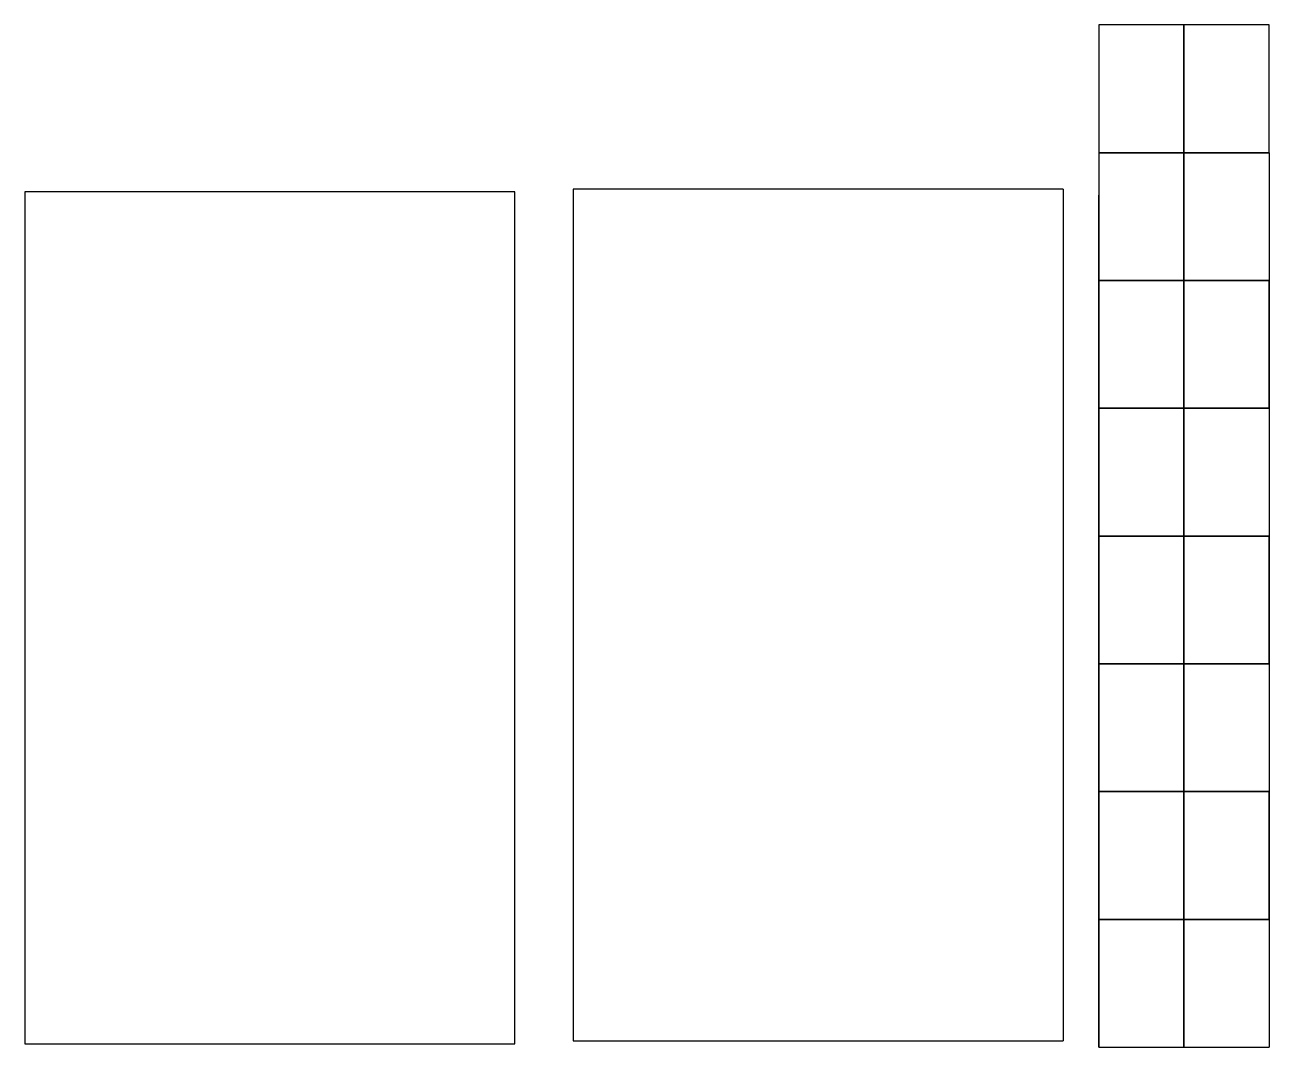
# Model space of a CAD drawing. Header units: centimetres. Extents: x 5 to 34.2, y 4.4 to 28.4.
import ezdxf

# ---------------------------------------------------------------- set-up
doc = ezdxf.new("R2010")
doc.units = ezdxf.units.CM
doc.header["$LTSCALE"] = 25.4
doc.layers.add('Cut Layer', color=1, linetype='Continuous')

msp = doc.modelspace()

# ---------------------------------------------------------------- linework, layer by layer
at = {"layer": 'Cut Layer'}
for p, q in [((32.169, 28.431), (30.169, 28.431)), ((30.169, 28.431), (30.169, 25.431)), ((32.169, 25.431), (32.169, 28.431)), ((34.169, 28.431), (32.169, 28.431)), ((32.169, 28.431), (32.169, 25.431)), ((34.169, 25.431), (34.169, 28.431)), ((32.169, 25.431), (30.169, 25.431)), ((30.169, 25.431), (30.169, 22.431)), ((30.169, 25.431), (32.169, 25.431)), ((32.169, 22.431), (32.169, 25.431)), ((32.169, 25.431), (34.169, 25.431)), ((34.169, 25.431), (32.169, 25.431)), ((32.169, 25.431), (32.169, 22.431)), ((34.169, 25.431), (34.169, 4.431)), ((29.333, 24.576), (17.833, 24.576)), ((17.833, 24.576), (17.833, 4.576)), ((29.333, 24.576), (29.333, 4.576)), ((16.459, 24.512), (4.959, 24.512)), ((4.959, 24.512), (4.959, 4.512)), ((16.459, 4.512), (16.459, 24.512)), ((30.169, 4.431), (30.169, 24.431)), ((32.169, 22.431), (30.169, 22.431)), ((30.169, 22.431), (30.169, 19.431)), ((30.169, 22.431), (32.169, 22.431)), ((32.169, 19.431), (32.169, 22.431)), ((34.169, 22.431), (32.169, 22.431)), ((32.169, 22.431), (32.169, 19.431)), ((32.169, 22.431), (34.169, 22.431)), ((34.169, 19.431), (34.169, 22.431)), ((32.169, 19.431), (30.169, 19.431)), ((30.169, 19.431), (30.169, 16.431)), ((30.169, 19.431), (32.169, 19.431)), ((32.169, 16.431), (32.169, 19.431)), ((32.169, 19.431), (34.169, 19.431)), ((34.169, 19.431), (32.169, 19.431)), ((32.169, 19.431), (32.169, 16.431)), ((32.169, 16.431), (30.169, 16.431)), ((30.169, 16.431), (30.169, 13.431)), ((30.169, 16.431), (32.169, 16.431)), ((32.169, 13.431), (32.169, 16.431)), ((34.169, 16.431), (32.169, 16.431)), ((32.169, 16.431), (32.169, 13.431)), ((32.169, 16.431), (34.169, 16.431)), ((34.169, 13.431), (34.169, 16.431)), ((32.169, 13.431), (30.169, 13.431)), ((30.169, 13.431), (30.169, 10.431)), ((30.169, 13.431), (32.169, 13.431)), ((32.169, 10.431), (32.169, 13.431)), ((32.169, 13.431), (34.169, 13.431)), ((34.169, 13.431), (32.169, 13.431)), ((32.169, 13.431), (32.169, 10.431)), ((32.169, 10.431), (30.169, 10.431)), ((30.169, 10.431), (30.169, 7.431)), ((30.169, 10.431), (32.169, 10.431)), ((32.169, 7.431), (32.169, 10.431)), ((34.169, 10.431), (32.169, 10.431)), ((32.169, 10.431), (32.169, 7.431)), ((32.169, 10.431), (34.169, 10.431)), ((34.169, 7.431), (34.169, 10.431)), ((32.169, 7.431), (30.169, 7.431)), ((30.169, 7.431), (30.169, 4.431)), ((30.169, 7.431), (32.169, 7.431)), ((32.169, 4.431), (32.169, 7.431)), ((32.169, 7.431), (34.169, 7.431)), ((34.169, 7.431), (32.169, 7.431)), ((32.169, 7.431), (32.169, 4.431)), ((4.959, 4.512), (16.459, 4.512)), ((17.833, 4.576), (29.333, 4.576)), ((30.169, 4.431), (32.169, 4.431)), ((32.169, 4.431), (34.169, 4.431))]:
    msp.add_line(p, q, dxfattribs=at)

doc.saveas('drawing.dxf')
